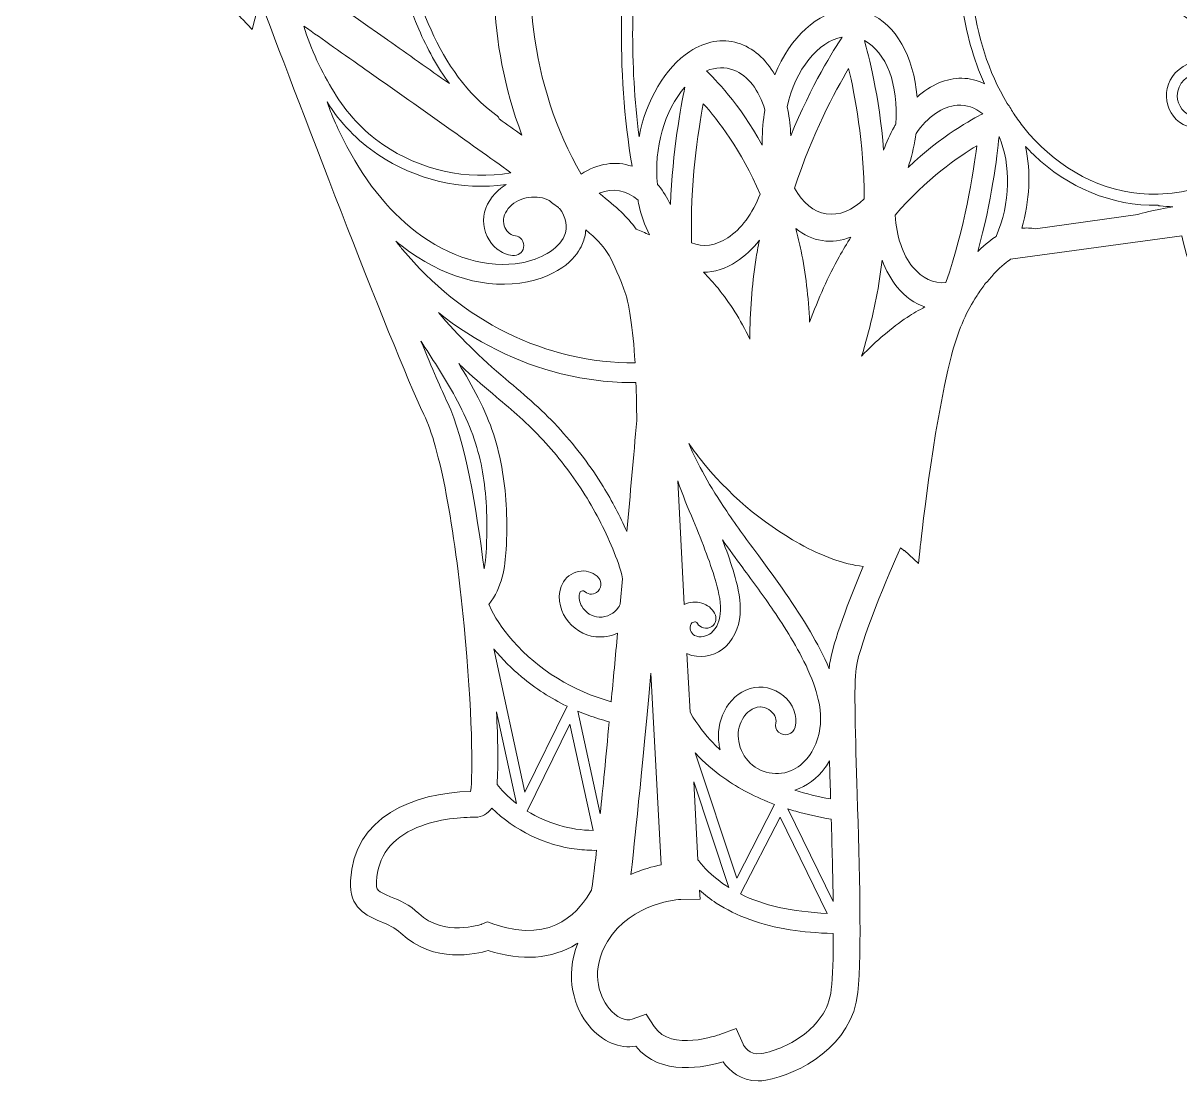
# Model space of a CAD drawing. Header units: millimetres. Extents: x -1097 to 2242, y 80 to 623.
# Drawn here: x 6.2 to 225.4, y 95.3 to 295.9 of the extents above; entities that cross this region are included whole.
import ezdxf

# ---------------------------------------------------------------- set-up
doc = ezdxf.new("R2010")
doc.units = ezdxf.units.MM
doc.header["$MEASUREMENT"] = 0
doc.layers.add('Layer 4', color=7, linetype='Continuous')

msp = doc.modelspace()

# ---------------------------------------------------------------- linework, layer by layer
at = {"layer": 'Layer 4', "lineweight": 0}
for points, knots in [([(520.84, 287.5), (520.84, 287.5), (516.84, 285.61), (516.84, 285.61), (516.69, 285.54), (501.96, 278.66), (483.53, 273.77), (466.66, 269.29), (443.15, 265.6), (426.93, 273.46), (410.03, 281.65), (401.51, 299.6), (393.28, 316.96), (386.1, 332.09), (378.68, 347.73), (365.69, 357.09), (347.62, 370.12), (323.72, 373.78), (298.43, 377.66), (284.55, 379.79), (270.2, 381.99), (255.91, 385.83), (225.24, 394.05), (203.33, 406.68), (194.74, 412.15), (194.26, 412.82), (193.82, 413.53), (193.44, 414.26), (193.44, 414.26), (197.37, 416.95), (197.37, 416.95), (197.37, 416.95), (195.3, 418.14), (195.3, 418.14), (181.87, 425.85), (174.06, 438.5), (169.63, 449), (169.63, 449), (168.66, 451.4), (168.66, 451.4), (168.45, 451.95), (168.24, 452.49), (168.05, 453.03), (164.98, 461.44), (163.67, 468.93), (163.15, 472.75), (167.72, 470.49), (176.95, 466.07), (179.98, 465.66), (181.88, 465.41), (183.4, 465.84), (184.5, 466.94), (186.6, 469.02), (187.1, 473.43), (186.13, 481.22), (184.84, 491.58), (174.52, 502.01), (168.36, 508.25), (167.17, 509.45), (166.14, 510.49), (165.44, 511.27), (163.96, 512.92), (164.45, 516.92), (165.06, 521.98), (165.88, 528.78), (166.9, 537.24), (164.28, 546.61), (163.35, 549.94), (159.01, 553.77), (154.42, 557.82), (151.13, 560.72), (147.4, 564.01), (146.93, 565.69), (146.49, 567.29), (148.15, 575.51), (149.49, 582.12), (152.99, 599.38), (153.65, 604.61), (151.29, 606.07), (146.9, 608.77), (129.85, 603.17), (125.86, 601.64), (120.74, 599.67), (115.17, 589.84), (112.55, 583.76), (112.55, 583.76), (109.53, 592.63), (109.53, 592.63), (109.53, 592.63), (108.98, 592.9), (108.98, 592.9), (108.53, 593.13), (106.68, 593.8), (101.64, 593.04), (95.9, 592.18), (90.16, 584.56), (87.04, 573.63), (85.57, 568.49), (85.33, 559.73), (85.1, 551.25), (84.85, 542.27), (84.6, 532.97), (82.89, 528.95), (82.3, 527.57), (82.01, 526.52), (81.75, 525.6), (80.48, 521.06), (79.57, 517.78), (39.56, 474.87), (28.51, 463.02), (20.14, 449.54), (14.69, 434.79), (10.33, 423), (7.82, 410.39), (7.22, 397.3), (6.19, 375.02), (11.01, 359.31), (11.22, 358.65), (11.22, 358.65), (12.48, 354.63), (12.48, 354.63), (12.48, 354.63), (14.8, 360.42), (14.8, 360.42), (17.39, 343.06), (25.38, 327.54), (31.98, 317.16), (39.93, 304.66), (47.44, 296.93), (47.75, 296.61), (47.75, 296.61), (49.61, 294.7), (49.61, 294.7), (49.61, 294.7), (51.08, 300.36), (51.08, 300.36), (56.95, 284.79), (75.86, 234.9), (82.17, 221.65), (85.16, 215.38), (87.93, 200.78), (89.77, 181.59), (91.31, 165.55), (91.5, 153.3), (91, 150.18), (80.23, 149.93), (68.86, 145.38), (68.23, 133.24), (67.97, 128.01), (71.29, 126.62), (73.96, 125.5), (75.31, 124.93), (76.71, 124.35), (77.78, 123.32), (84.01, 117.38), (92.19, 119.35), (94.35, 120.02), (100.71, 117.95), (106.35, 118.36), (111.1, 121.25), (111.18, 121.3), (111.25, 121.35), (111.33, 121.39), (108.73, 114.94), (110.69, 109.05), (113.48, 105.7), (115.95, 102.72), (119.31, 101.3), (122.32, 101.87), (126.94, 96.02), (135.64, 97.93), (138.85, 98.89), (140.03, 97.21), (142.26, 95.29), (145.5, 95.29), (145.97, 95.29), (146.46, 95.33), (146.98, 95.42), (153.18, 96.48), (163.41, 101.94), (164.41, 112.03), (165.18, 119.83), (164.7, 135.68), (164.28, 149.67), (163.95, 160.45), (163.64, 170.64), (164.07, 173.5), (164.83, 178.65), (170.32, 191.47), (172.49, 196.4), (172.71, 196.21), (172.94, 196.02), (173.16, 195.83), (173.18, 195.84), (173.2, 195.85), (173.22, 195.87), (173.22, 195.87), (175.92, 193.41), (175.92, 193.41), (175.92, 193.41), (176.22, 196.37), (176.22, 196.37), (176.24, 196.59), (178.48, 218.48), (182.13, 232.83), (183.28, 237.34), (184.9, 240.87), (186.56, 243.57), (186.76, 243.87), (186.97, 244.18), (187.18, 244.47), (187.16, 244.47), (187.14, 244.46), (187.12, 244.46), (187.63, 245.23), (188.13, 245.93), (188.63, 246.55), (189.16, 247.1), (189.68, 247.69), (190.18, 248.34), (191.67, 249.92), (192.87, 250.78), (193.34, 251.09), (193.34, 251.09), (225.8, 255.56), (225.8, 255.56), (228.32, 243.01), (238.02, 230.02), (254.66, 216.94), (269.69, 205.11), (284.46, 197.97), (284.61, 197.9), (290.44, 195.1), (296.12, 187.63), (295.66, 177.26), (295.28, 168.76), (271.5, 146.55), (261.86, 138.26), (248.88, 137.3), (241.76, 130.58), (239.42, 124.56), (237.85, 120.52), (238.29, 116.54), (240.56, 114.19), (242.88, 111.8), (250.5, 112.38), (253.41, 112.71), (259.99, 109.74), (265.85, 112.38), (268.09, 113.67), (269.37, 112.75), (271.65, 111.25), (273.14, 111.03), (274.81, 110.78), (276.33, 110.67), (277.73, 110.67), (288.37, 110.67), (291.49, 117.26), (293.44, 121.4), (293.95, 122.48), (294.4, 123.42), (294.83, 123.93), (296.37, 125.75), (307.27, 144.06), (316.48, 159.99), (320.26, 166.52), (325.67, 175.95), (329.99, 183.81), (336.21, 195.12), (336.28, 196.09), (336.32, 196.66), (336.52, 199.45), (335.19, 200.76), (332.27, 203.65), (330.37, 205.52), (327.76, 208.09), (324.07, 212.37), (318.14, 219.23), (318.51, 225.11), (319.35, 228.18), (319.83, 227.71), (320.32, 227.25), (320.81, 226.79), (326.87, 220.73), (338.2, 212.97), (350.08, 204.83), (362.5, 196.32), (375.35, 187.52), (379.75, 181.96), (383.33, 177.44), (384.64, 151.87), (384.14, 147.63), (383.83, 145.02), (382.27, 138.35), (374.36, 132.82), (371.34, 130.71), (369.32, 130.65), (366.99, 130.58), (364.01, 130.49), (360.63, 130.39), (355.43, 126.05), (352.05, 123.24), (349.5, 117.32), (351.29, 112.68), (352.49, 109.55), (356.04, 105.91), (366.11, 106.3), (375.63, 106.68), (380.22, 106.11), (383.57, 105.69), (384.76, 105.54), (385.78, 105.41), (386.84, 105.34), (392, 105.02), (399.54, 107.49), (403.81, 115.52), (406.25, 120.13), (410.72, 130.99), (414.05, 139.3), (417.34, 147.55), (417.74, 156.77), (415.17, 165.26), (414.13, 168.69), (412.92, 172.29), (411.57, 175.97), (407.04, 188.39), (405.51, 219.62), (405.1, 230.86), (405.46, 230.6), (405.85, 230.33), (406.29, 230.05), (411.22, 226.89), (419.9, 223.54), (432.06, 220.11), (447.47, 215.76), (462.13, 219.92), (471.71, 224.18), (482.04, 228.77), (488.67, 234.3), (488.95, 234.53), (488.95, 234.53), (491.37, 236.57), (491.37, 236.57), (491.37, 236.57), (486.04, 237.57), (486.04, 237.57), (499.9, 243.95), (515.87, 262.8), (516.64, 263.71), (516.64, 263.71), (519.26, 266.82), (519.26, 266.82), (519.26, 266.82), (509.28, 265.16), (509.28, 265.16), (509.28, 265.16), (520.84, 287.5), (520.84, 287.5)], [0, 0, 0, 0, 1, 1, 1, 2, 2, 2, 3, 3, 3, 4, 4, 4, 5, 5, 5, 6, 6, 6, 7, 7, 7, 8, 8, 8, 9, 9, 9, 10, 10, 10, 11, 11, 11, 12, 12, 12, 13, 13, 13, 14, 14, 14, 15, 15, 15, 16, 16, 16, 17, 17, 17, 18, 18, 18, 19, 19, 19, 20, 20, 20, 21, 21, 21, 22, 22, 22, 23, 23, 23, 24, 24, 24, 25, 25, 25, 26, 26, 26, 27, 27, 27, 28, 28, 28, 29, 29, 29, 30, 30, 30, 31, 31, 31, 32, 32, 32, 33, 33, 33, 34, 34, 34, 35, 35, 35, 36, 36, 36, 37, 37, 37, 38, 38, 38, 39, 39, 39, 40, 40, 40, 41, 41, 41, 42, 42, 42, 43, 43, 43, 44, 44, 44, 45, 45, 45, 46, 46, 46, 47, 47, 47, 48, 48, 48, 49, 49, 49, 50, 50, 50, 51, 51, 51, 52, 52, 52, 53, 53, 53, 54, 54, 54, 55, 55, 55, 56, 56, 56, 57, 57, 57, 58, 58, 58, 59, 59, 59, 60, 60, 60, 61, 61, 61, 62, 62, 62, 63, 63, 63, 64, 64, 64, 65, 65, 65, 66, 66, 66, 67, 67, 67, 68, 68, 68, 69, 69, 69, 70, 70, 70, 71, 71, 71, 72, 72, 72, 73, 73, 73, 74, 74, 74, 75, 75, 75, 76, 76, 76, 77, 77, 77, 78, 78, 78, 79, 79, 79, 80, 80, 80, 81, 81, 81, 82, 82, 82, 83, 83, 83, 84, 84, 84, 85, 85, 85, 86, 86, 86, 87, 87, 87, 88, 88, 88, 89, 89, 89, 90, 90, 90, 91, 91, 91, 92, 92, 92, 93, 93, 93, 94, 94, 94, 95, 95, 95, 96, 96, 96, 97, 97, 97, 98, 98, 98, 99, 99, 99, 100, 100, 100, 101, 101, 101, 102, 102, 102, 103, 103, 103, 104, 104, 104, 105, 105, 105, 106, 106, 106, 107, 107, 107, 108, 108, 108, 109, 109, 109, 110, 110, 110, 111, 111, 111, 112, 112, 112, 113, 113, 113, 114, 114, 114, 115, 115, 115, 116, 116, 116, 117, 117, 117, 118, 118, 118, 119, 119, 119, 119]), ([(91.08, 361.38), (91.79, 348.21), (93.79, 335.14), (96.99, 322.35), (96.98, 322.31), (96.97, 322.27), (96.97, 322.23), (94.83, 310.34), (93.86, 292.7), (100.74, 274.62), (99.37, 275.61), (97.92, 276.64), (96.43, 277.71), (96.4, 277.93), (96.28, 278.15), (96.03, 278.33), (84.44, 286.61), (80.63, 301.41), (76.84, 314.37), (74.43, 322.64), (72.17, 331.01), (71.44, 339.61), (70.69, 348.45), (71.77, 357.28), (73.35, 365.97), (78.42, 393.81), (89.12, 420.81), (105.28, 444.1), (111.31, 452.78), (118.09, 460.93), (125.57, 468.38), (116.82, 457.37), (108.8, 445.81), (102.7, 433.11), (97.63, 422.55), (94.25, 411.4), (92.63, 399.8), (90.85, 387.1), (90.39, 374.18), (91.08, 361.38)], [0, 0, 0, 0, 1, 1, 1, 2, 2, 2, 3, 3, 3, 4, 4, 4, 5, 5, 5, 6, 6, 6, 7, 7, 7, 8, 8, 8, 9, 9, 9, 10, 10, 10, 11, 11, 11, 12, 12, 12, 13, 13, 13, 13]), ([(50.15, 317.03), (50.15, 317.03), (47.03, 305.01), (47.03, 305.01), (46.14, 306.09), (45.23, 307.22), (44.33, 308.37), (44.24, 308.86), (44.15, 309.38), (44.05, 309.92), (42.63, 317.76), (40.25, 330.88), (41.21, 348.6), (41.46, 353.25), (42.4, 357.93), (43.43, 362.51), (45.69, 356.6), (49.7, 349.19), (49.91, 348.81), (49.91, 348.81), (50.28, 348.13), (50.28, 348.13), (50.28, 348.13), (51.03, 348.32), (51.03, 348.32), (51.72, 348.49), (52.26, 348.63), (52.57, 356.66), (52.87, 364.8), (53.39, 378.43), (54.78, 386.12), (56.92, 397.93), (60.76, 409.29), (66.2, 419.89), (66.82, 421.11), (67.48, 422.33), (68.16, 423.55), (68.26, 420.44), (68.7, 417.24), (68.72, 417.04), (68.72, 417.04), (68.81, 416.4), (68.81, 416.4), (68.81, 416.4), (69.43, 416.21), (69.43, 416.21), (70.3, 415.96), (70.73, 416.49), (71.88, 417.91), (72.98, 419.25), (75.02, 421.76), (79.13, 426.22), (87.25, 435.05), (99.39, 447.26), (108.19, 454.65), (108.19, 454.65), (109.8, 456), (109.8, 456), (111.86, 457.72), (113.93, 459.46), (116.01, 461.23), (103.18, 446.56), (92.78, 429.78), (85.03, 411.86), (79.25, 398.5), (74.89, 384.52), (72.02, 370.25), (70.35, 361.94), (69.01, 353.47), (69.07, 344.96), (69.14, 336.23), (70.97, 327.64), (73.26, 319.25), (75.51, 311), (77.79, 302.58), (81.19, 294.72), (82.76, 291.09), (84.65, 287.58), (86.98, 284.41), (83.08, 287.17), (79.12, 289.97), (75.35, 292.63), (75.35, 292.63), (75.23, 292.72), (75.23, 292.72), (65.25, 299.76), (56.59, 305.88), (53.44, 308.23), (53.44, 308.23), (50.15, 317.03), (50.15, 317.03)], [0, 0, 0, 0, 1, 1, 1, 2, 2, 2, 3, 3, 3, 4, 4, 4, 5, 5, 5, 6, 6, 6, 7, 7, 7, 8, 8, 8, 9, 9, 9, 10, 10, 10, 11, 11, 11, 12, 12, 12, 13, 13, 13, 14, 14, 14, 15, 15, 15, 16, 16, 16, 17, 17, 17, 18, 18, 18, 19, 19, 19, 20, 20, 20, 21, 21, 21, 22, 22, 22, 23, 23, 23, 24, 24, 24, 25, 25, 25, 26, 26, 26, 27, 27, 27, 28, 28, 28, 29, 29, 29, 30, 30, 30, 30]), ([(103.84, 320.9), (105.29, 329.01), (107.54, 335.85), (109.42, 340.64), (109.42, 340.64), (114.46, 330.33), (114.46, 330.33), (114.46, 330.33), (117.93, 334.11), (117.93, 334.11), (127.88, 344.93), (136.23, 356.52), (142.8, 368.62), (145.41, 367.39), (148.16, 366.52), (151.02, 366.09), (151.47, 366.03), (151.95, 365.95), (152.46, 365.88), (149.04, 364.02), (145.95, 361.2), (143.29, 358.81), (138.13, 354.17), (133.53, 348.9), (129.92, 342.95), (125.9, 336.33), (123.63, 329.05), (122.2, 321.47), (120.66, 313.24), (119.81, 304.87), (119.63, 296.5), (119.43, 287.2), (120.11, 277.91), (121.6, 268.73), (118.52, 269.81), (115.09, 269.29), (111.95, 267.22), (107.16, 275.62), (104.13, 284.85), (102.94, 294.65), (101.92, 303.02), (102.22, 311.86), (103.84, 320.9)], [0, 0, 0, 0, 1, 1, 1, 2, 2, 2, 3, 3, 3, 4, 4, 4, 5, 5, 5, 6, 6, 6, 7, 7, 7, 8, 8, 8, 9, 9, 9, 10, 10, 10, 11, 11, 11, 12, 12, 12, 13, 13, 13, 14, 14, 14, 14]), ([(141.67, 292.1), (138.68, 293.01), (135.53, 292.46), (132.54, 290.5), (127.86, 287.42), (124.33, 281.29), (122.93, 274.34), (121.2, 288.07), (121.32, 302), (123.37, 315.7), (124.5, 323.19), (126.03, 330.69), (129.37, 337.54), (132.29, 343.53), (136.33, 348.9), (140.97, 353.67), (143.64, 356.4), (146.5, 358.94), (149.52, 361.28), (152.02, 363.21), (154.87, 365.15), (157.99, 365.66), (156.26, 364.2), (154.84, 362.35), (153.62, 360.45), (151.16, 356.64), (149.35, 352.45), (148.13, 348.09), (145.68, 339.27), (145.79, 329.84), (147.9, 320.97), (148.96, 316.51), (150.54, 312.16), (152.66, 308.09), (154.6, 304.36), (157.26, 300.67), (161.16, 298.83), (161.5, 298.67), (161.84, 298.53), (162.19, 298.41), (156.83, 298.03), (151.64, 293.31), (148.69, 286.06), (146.93, 289.13), (144.49, 291.24), (141.67, 292.1)], [0, 0, 0, 0, 1, 1, 1, 2, 2, 2, 3, 3, 3, 4, 4, 4, 5, 5, 5, 6, 6, 6, 7, 7, 7, 8, 8, 8, 9, 9, 9, 10, 10, 10, 11, 11, 11, 12, 12, 12, 13, 13, 13, 14, 14, 14, 15, 15, 15, 15]), ([(166.62, 297.69), (172.08, 297.81), (177.24, 301.46), (176.56, 307.79), (176.15, 311.63), (173.08, 315.05), (168.98, 314.62), (165.08, 314.21), (162.81, 309.37), (165.94, 306.55), (166.95, 305.64), (168.34, 307.24), (167.32, 308.16), (165.86, 309.47), (166.72, 311.75), (168.42, 312.35), (170.24, 312.98), (172.3, 312.05), (173.38, 310.56), (175.02, 308.29), (174.81, 304.85), (173.18, 302.64), (171.16, 299.92), (167.34, 299.27), (164.21, 300), (160.6, 300.83), (157.92, 303.56), (155.96, 306.58), (152.1, 312.56), (149.87, 319.9), (148.92, 326.92), (147.99, 333.84), (148.34, 340.93), (150.21, 347.67), (151.27, 351.5), (152.86, 355.19), (154.93, 358.58), (156.62, 361.37), (158.73, 364.16), (161.69, 365.56), (161.69, 365.56), (161.7, 365.56), (161.71, 365.56), (154.95, 358.96), (153.22, 348.37), (158.15, 339.82), (163.11, 331.24), (173.21, 327.44), (182.33, 330.06), (180.87, 325.06), (181.35, 319.76), (183.49, 315.17), (183.25, 309.84), (183.39, 304.48), (184.17, 299.2), (184.93, 294.09), (186.31, 289.06), (188.41, 284.38), (187.07, 285.06), (185.62, 285.42), (184.11, 285.43), (181.19, 285.46), (178.24, 284.2), (175.63, 281.83), (175.03, 289.6), (171.56, 295.65), (166.62, 297.69)], [0, 0, 0, 0, 1, 1, 1, 2, 2, 2, 3, 3, 3, 4, 4, 4, 5, 5, 5, 6, 6, 6, 7, 7, 7, 8, 8, 8, 9, 9, 9, 10, 10, 10, 11, 11, 11, 12, 12, 12, 13, 13, 13, 14, 14, 14, 15, 15, 15, 16, 16, 16, 17, 17, 17, 18, 18, 18, 19, 19, 19, 20, 20, 20, 21, 21, 21, 22, 22, 22, 22]), ([(237.28, 285.08), (234.2, 288.97), (228.28, 290.33), (224.58, 286.43), (221.36, 283.04), (222.98, 277.02), (227.68, 276.09), (229.02, 275.83), (229.43, 277.9), (228.09, 278.17), (226.24, 278.53), (224.99, 280.24), (224.95, 282.1), (224.9, 284.48), (227.04, 286.24), (229.24, 286.62), (234.36, 287.51), (237.48, 282.02), (237.63, 277.66), (237.81, 272.83), (235.8, 268.43), (231.55, 266), (227.48, 263.68), (222.41, 263.15), (217.82, 263.58), (209.03, 264.4), (201.29, 269.29), (195.86, 276.11), (195.21, 276.92), (194.6, 277.75), (194.02, 278.61), (193.63, 279.33), (193.19, 280.02), (192.72, 280.65), (189.1, 286.71), (187.02, 293.58), (186.11, 300.6), (185.64, 304.29), (185.47, 308.01), (185.5, 311.73), (187.2, 309.38), (189.4, 307.34), (192.07, 305.8), (200.65, 300.85), (211.29, 302.61), (217.88, 309.44), (220.15, 300.19), (228.5, 293.3), (238.44, 293.3), (248.12, 293.3), (256.3, 299.83), (258.81, 308.72), (262.05, 305.3), (262.59, 300.15), (261.77, 295.63), (260.86, 290.6), (258.48, 285.96), (255.41, 281.9), (252.31, 277.81), (248.57, 274.23), (244.63, 270.96), (240.97, 267.92), (236.7, 264.37), (231.82, 263.77), (234.57, 265.16), (236.95, 267.23), (238.28, 270.07), (240.4, 274.64), (240.51, 280.99), (237.28, 285.08)], [0, 0, 0, 0, 1, 1, 1, 2, 2, 2, 3, 3, 3, 4, 4, 4, 5, 5, 5, 6, 6, 6, 7, 7, 7, 8, 8, 8, 9, 9, 9, 10, 10, 10, 11, 11, 11, 12, 12, 12, 13, 13, 13, 14, 14, 14, 15, 15, 15, 16, 16, 16, 17, 17, 17, 18, 18, 18, 19, 19, 19, 20, 20, 20, 21, 21, 21, 22, 22, 22, 23, 23, 23, 23]), ([(71.22, 286.98), (71.22, 286.98), (71.36, 286.88), (71.36, 286.88), (80.6, 280.36), (90.89, 273.09), (98.64, 267.51), (90.28, 266), (81.39, 268.04), (74.4, 272.86), (70.61, 275.47), (67.5, 278.83), (65.13, 282.78), (62.86, 286.57), (60.65, 290.92), (59.42, 295.32), (62.93, 292.83), (66.99, 289.97), (71.22, 286.98)], [0, 0, 0, 0, 1, 1, 1, 2, 2, 2, 3, 3, 3, 4, 4, 4, 5, 5, 5, 6, 6, 6, 6]), ([(161.43, 293.22), (159.88, 290.91), (155.61, 284.13), (151.69, 274.49), (151.63, 276.18), (151.44, 277.84), (151.12, 279.42), (151.08, 279.62), (151.04, 279.8), (150.99, 279.99), (152.63, 287.16), (156.9, 292.44), (161.43, 293.22)], [0, 0, 0, 0, 1, 1, 1, 2, 2, 2, 3, 3, 3, 4, 4, 4, 4]), ([(171.6, 276.75), (171.49, 276.57), (171.38, 276.37), (171.28, 276.18), (170.51, 274.8), (169.85, 273.32), (169.3, 271.78), (168.46, 282.14), (166.41, 289.91), (165.64, 292.58), (169.74, 290.46), (172.22, 284.11), (171.6, 276.75)], [0, 0, 0, 0, 1, 1, 1, 2, 2, 2, 3, 3, 3, 4, 4, 4, 4]), ([(146.3, 272.75), (141.9, 280.69), (137.21, 285.41), (135.72, 286.81), (137.48, 287.56), (139.26, 287.62), (140.92, 286.97), (143.54, 285.95), (145.68, 283.19), (146.8, 279.41), (146.75, 279.17), (146.71, 278.93), (146.68, 278.69), (146.37, 276.7), (146.24, 274.7), (146.3, 272.75)], [0, 0, 0, 0, 1, 1, 1, 2, 2, 2, 3, 3, 3, 4, 4, 4, 5, 5, 5, 5]), ([(158.43, 259.71), (156.03, 260.08), (153.91, 261.81), (152.43, 264.6), (155.7, 274.83), (160.08, 282.94), (162.66, 287.26), (163.83, 282.36), (165.57, 273.32), (165.62, 262.57), (163.37, 260.36), (160.82, 259.34), (158.43, 259.71)], [0, 0, 0, 0, 1, 1, 1, 2, 2, 2, 3, 3, 3, 4, 4, 4, 4]), ([(128.88, 261.47), (128.26, 262.79), (127.53, 263.98), (126.68, 265.02), (126.61, 265.11), (126.53, 265.2), (126.45, 265.29), (125.66, 272.1), (127.81, 279.41), (131.64, 283.74), (130.86, 280.05), (129.28, 271.6), (128.88, 261.47)], [0, 0, 0, 0, 1, 1, 1, 2, 2, 2, 3, 3, 3, 4, 4, 4, 4]), ([(66.83, 273.9), (66.18, 275.19), (65.55, 276.54), (64.9, 278.02), (64.52, 279.01), (64.15, 279.98), (63.79, 280.94), (66.29, 276.98), (69.54, 273.58), (73.44, 270.96), (80.58, 266.17), (89.29, 264.09), (97.76, 265.25), (97.25, 264.95), (96.77, 264.6), (96.32, 264.21), (94.52, 262.62), (93.5, 260.58), (93.46, 258.45), (93.43, 256.41), (94.44, 254.28), (96.04, 253.04), (96.92, 252.36), (97.92, 251.94), (98.94, 251.83), (99.98, 251.72), (100.87, 252.35), (101.06, 253.32), (101.17, 253.83), (101.03, 254.4), (100.71, 254.84), (100.41, 255.25), (99.98, 255.5), (99.5, 255.55), (98.36, 255.67), (97.66, 256.62), (97.38, 257.46), (97.04, 258.51), (97.31, 259.69), (98.13, 260.7), (99.82, 262.77), (103.03, 263.49), (105.65, 262.4), (105.97, 262.16), (106.28, 261.93), (106.58, 261.7), (106.58, 261.7), (107.65, 260.9), (107.65, 260.9), (107.72, 260.84), (107.79, 260.79), (107.86, 260.74), (109.11, 259.18), (109.46, 257.14), (108.76, 255.51), (108.23, 254.27), (107.15, 253.16), (105.55, 252.22), (104.12, 251.38), (102.44, 250.76), (100.69, 250.44), (94.31, 249.27), (86.97, 251.43), (80.57, 256.37), (75.22, 260.5), (70.59, 266.39), (66.83, 273.9)], [0, 0, 0, 0, 1, 1, 1, 2, 2, 2, 3, 3, 3, 4, 4, 4, 5, 5, 5, 6, 6, 6, 7, 7, 7, 8, 8, 8, 9, 9, 9, 10, 10, 10, 11, 11, 11, 12, 12, 12, 13, 13, 13, 14, 14, 14, 15, 15, 15, 16, 16, 16, 17, 17, 17, 18, 18, 18, 19, 19, 19, 20, 20, 20, 21, 21, 21, 22, 22, 22, 22]), ([(139.75, 255.16), (137.46, 253.65), (135.05, 253.34), (132.89, 254.24), (132.59, 265.26), (134.12, 275.35), (135.11, 280.59), (137.79, 277.62), (142.33, 271.84), (145.88, 263.45), (144.44, 259.75), (142.27, 256.81), (139.75, 255.16)], [0, 0, 0, 0, 1, 1, 1, 2, 2, 2, 3, 3, 3, 4, 4, 4, 4]), ([(173.92, 268.51), (174.55, 270.35), (175.03, 272.29), (175.34, 274.28), (175.37, 274.49), (175.4, 274.7), (175.43, 274.92), (177.62, 278.15), (180.46, 280.12), (183.25, 280.31), (185, 280.44), (186.65, 279.87), (188.1, 278.67), (186.12, 277.71), (180.34, 274.61), (173.92, 268.51)], [0, 0, 0, 0, 1, 1, 1, 2, 2, 2, 3, 3, 3, 4, 4, 4, 5, 5, 5, 5]), ([(190.61, 255.43), (189.95, 255), (188.69, 254.1), (187.15, 252.58), (189.76, 262.16), (190.8, 270.53), (191.17, 274.37), (193.47, 269.14), (193.34, 261.61), (190.61, 255.43)], [0, 0, 0, 0, 1, 1, 1, 2, 2, 2, 3, 3, 3, 3]), ([(181.09, 246.68), (178.76, 246.47), (176.56, 247.5), (174.83, 249.62), (172.91, 251.97), (171.72, 255.45), (171.47, 259.44), (177.39, 266.4), (183.48, 270.57), (186.94, 272.61), (186.31, 267.29), (184.72, 257.14), (181.09, 246.68)], [0, 0, 0, 0, 1, 1, 1, 2, 2, 2, 3, 3, 3, 4, 4, 4, 4]), ([(217.47, 259.57), (217.47, 259.57), (198.05, 256.9), (198.05, 256.9), (197.2, 257.04), (196.34, 257.07), (195.48, 256.98), (197, 262.19), (197.21, 267.69), (196.21, 272.47), (196.73, 271.91), (197.27, 271.36), (197.82, 270.83), (204.12, 264.77), (212.6, 261.14), (221.26, 261.34), (221.38, 261.27), (221.52, 261.22), (221.7, 261.21), (222.49, 261.13), (223.29, 261.08), (224.09, 261.05), (220.02, 260.3), (218.34, 259.88), (217.47, 259.57)], [0, 0, 0, 0, 1, 1, 1, 2, 2, 2, 3, 3, 3, 4, 4, 4, 5, 5, 5, 6, 6, 6, 7, 7, 7, 8, 8, 8, 8]), ([(122.74, 262.28), (122.77, 262.1), (122.8, 261.91), (122.84, 261.73), (123.29, 259.51), (124, 257.49), (124.92, 255.73), (124.09, 256.12), (123.24, 256.47), (122.38, 256.79), (120.71, 259.24), (118.77, 260.86), (115.39, 263.65), (118.01, 264.69), (120.61, 264.22), (122.74, 262.28)], [0, 0, 0, 0, 1, 1, 1, 2, 2, 2, 3, 3, 3, 4, 4, 4, 5, 5, 5, 5]), ([(76.84, 254.54), (77.23, 254.21), (77.63, 253.89), (78.03, 253.58), (85.53, 247.73), (94.18, 245.27), (101.77, 246.83), (109.41, 248.4), (111.72, 252.78), (112.24, 254.08), (112.58, 254.91), (112.77, 255.78), (112.84, 256.68), (116.78, 253.35), (117.36, 252.32), (120.07, 245.44), (121.05, 242.92), (121.78, 238.11), (122.17, 231.48), (113.93, 231.4), (105.57, 233.36), (97.86, 237.16), (90.47, 240.81), (83.63, 246.28), (78.09, 252.98), (77.67, 253.49), (77.25, 254.01), (76.84, 254.54)], [0, 0, 0, 0, 1, 1, 1, 2, 2, 2, 3, 3, 3, 4, 4, 4, 5, 5, 5, 6, 6, 6, 7, 7, 7, 8, 8, 8, 9, 9, 9, 9]), ([(163.09, 255.32), (162.32, 254.09), (161.57, 252.84), (160.87, 251.57), (158.79, 247.83), (156.91, 243.67), (155.27, 239.17), (155.05, 243.96), (154.51, 248.49), (153.65, 252.68), (153.36, 254.11), (153.03, 255.52), (152.65, 256.92), (154.15, 255.7), (155.83, 254.92), (157.65, 254.64), (159.47, 254.36), (161.3, 254.6), (163.09, 255.32)], [0, 0, 0, 0, 1, 1, 1, 2, 2, 2, 3, 3, 3, 4, 4, 4, 5, 5, 5, 6, 6, 6, 6]), ([(145.74, 254.73), (145.49, 253.47), (145.27, 252.23), (145.08, 250.99), (144.34, 246.16), (143.96, 241.12), (143.94, 235.96), (142.14, 239.65), (140.11, 242.88), (137.9, 245.59), (137.03, 246.66), (136.11, 247.68), (135.14, 248.63), (137.24, 248.64), (139.4, 249.32), (141.42, 250.66), (142.99, 251.69), (144.44, 253.06), (145.74, 254.73)], [0, 0, 0, 0, 1, 1, 1, 2, 2, 2, 3, 3, 3, 4, 4, 4, 5, 5, 5, 6, 6, 6, 6]), ([(173.76, 240.08), (170.83, 238.15), (167.93, 235.69), (165.1, 232.71), (166.64, 237.63), (167.79, 242.55), (168.53, 247.39), (168.71, 248.55), (168.87, 249.74), (169.01, 250.95), (169.74, 249), (170.7, 247.27), (171.88, 245.83), (173.38, 243.99), (175.18, 242.71), (177.13, 242.05), (175.98, 241.46), (174.86, 240.8), (173.76, 240.08)], [0, 0, 0, 0, 1, 1, 1, 2, 2, 2, 3, 3, 3, 4, 4, 4, 5, 5, 5, 6, 6, 6, 6]), ([(116.14, 207.98), (113.83, 211.73), (111.12, 215.35), (108.08, 218.72), (104.96, 222.18), (101.5, 225.16), (97.62, 228.42), (92.94, 232.36), (88.68, 236.57), (84.9, 241.01), (91.81, 235.48), (99.82, 231.47), (108.17, 229.38), (112.83, 228.22), (117.59, 227.67), (122.35, 227.72), (122.43, 225.48), (122.48, 223.07), (122.51, 220.54), (121.91, 213.73), (121.26, 206.52), (120.63, 199.46), (119.32, 202.38), (117.82, 205.23), (116.14, 207.98)], [0, 0, 0, 0, 1, 1, 1, 2, 2, 2, 3, 3, 3, 4, 4, 4, 5, 5, 5, 6, 6, 6, 7, 7, 7, 8, 8, 8, 8]), ([(86.63, 223.91), (85.46, 226.36), (83.77, 230.27), (81.59, 235.58), (81.71, 235.38), (81.84, 235.19), (81.97, 234.99), (84.06, 231.76), (86.23, 228.42), (88.11, 225), (90.5, 220.64), (92.1, 216.49), (92.98, 212.29), (93.83, 208.27), (94.17, 203.86), (94.06, 198.42), (94.03, 196.65), (93.99, 194.47), (93.56, 192.42), (92.15, 203.7), (89.9, 217.05), (86.63, 223.91)], [0, 0, 0, 0, 1, 1, 1, 2, 2, 2, 3, 3, 3, 4, 4, 4, 5, 5, 5, 6, 6, 6, 7, 7, 7, 7]), ([(115.3, 190.64), (114.46, 191.59), (113.24, 192.08), (111.96, 191.97), (110.6, 191.86), (109.35, 191.1), (108.61, 189.94), (107.13, 187.61), (107.92, 184.76), (109.04, 183.04), (110.33, 181.06), (112.45, 179.74), (114.72, 179.52), (116.15, 179.38), (117.59, 179.62), (118.87, 180.2), (118.46, 175.76), (118.05, 171.39), (117.65, 167.2), (110.45, 169.16), (103.88, 173.22), (99.04, 178.71), (96.88, 181.16), (95.46, 183.3), (94.57, 185.46), (94.54, 185.53), (94.51, 185.59), (94.48, 185.66), (97.01, 188.77), (97.55, 192.81), (97.74, 196.04), (98.04, 201.24), (97.81, 206.18), (97.08, 210.73), (96.66, 213.33), (96.07, 215.78), (95.33, 218.01), (94.62, 220.16), (93.68, 222.38), (92.45, 224.82), (91.32, 227.05), (90.06, 229.22), (88.75, 231.34), (89.16, 230.94), (89.57, 230.54), (89.98, 230.16), (91.89, 228.36), (93.91, 226.65), (95.87, 225), (97.35, 223.75), (98.89, 222.45), (100.35, 221.14), (103.39, 218.39), (106.21, 215.36), (108.71, 212.12), (111.22, 208.87), (113.45, 205.38), (115.35, 201.75), (116.28, 199.98), (117.15, 198.1), (117.95, 196.17), (118.66, 194.43), (119.47, 192.46), (119.81, 190.5), (119.81, 190.5), (119.38, 185.72), (119.38, 185.72), (119.28, 185.51), (119.17, 185.31), (119.05, 185.13), (118.28, 183.92), (116.86, 183.19), (115.38, 183.23), (114.06, 183.27), (112.79, 184.07), (112.06, 185.31), (111.7, 185.92), (111.44, 186.96), (111.62, 187.64), (111.72, 187.97), (111.88, 188.1), (112, 188.16), (112.13, 188.23), (112.32, 188.26), (112.42, 188.25), (113.11, 187.53), (114.12, 187.39), (114.89, 187.92), (115.34, 188.22), (115.64, 188.74), (115.71, 189.3), (115.77, 189.8), (115.63, 190.28), (115.3, 190.64)], [0, 0, 0, 0, 1, 1, 1, 2, 2, 2, 3, 3, 3, 4, 4, 4, 5, 5, 5, 6, 6, 6, 7, 7, 7, 8, 8, 8, 9, 9, 9, 10, 10, 10, 11, 11, 11, 12, 12, 12, 13, 13, 13, 14, 14, 14, 15, 15, 15, 16, 16, 16, 17, 17, 17, 18, 18, 18, 19, 19, 19, 20, 20, 20, 21, 21, 21, 22, 22, 22, 23, 23, 23, 24, 24, 24, 25, 25, 25, 26, 26, 26, 27, 27, 27, 28, 28, 28, 29, 29, 29, 30, 30, 30, 31, 31, 31, 31]), ([(159.06, 174.34), (159.03, 174.08), (158.99, 173.78), (158.96, 173.43), (157.93, 175.96), (156.64, 178.32), (155.41, 180.44), (152.49, 185.48), (148.99, 190.24), (145.62, 194.83), (143.59, 197.59), (141.49, 200.45), (139.55, 203.33), (136.36, 208.05), (134.04, 212.19), (132.35, 216.18), (133.04, 215.19), (133.76, 214.22), (134.5, 213.28), (139.69, 206.68), (146.22, 201.1), (153.38, 197.14), (157.77, 194.71), (161.72, 193.29), (165.41, 192.84), (162.75, 186.46), (159.68, 178.51), (159.06, 174.34)], [0, 0, 0, 0, 1, 1, 1, 2, 2, 2, 3, 3, 3, 4, 4, 4, 5, 5, 5, 6, 6, 6, 7, 7, 7, 8, 8, 8, 9, 9, 9, 9]), ([(138.33, 183.8), (138.21, 182.88), (137.83, 181.2), (136.58, 180.21), (135.79, 179.6), (134.53, 179.22), (133.47, 179.78), (132.73, 180.16), (132.41, 181.2), (132.8, 181.95), (132.95, 182.23), (133.26, 182.33), (133.48, 182.33), (133.48, 182.33), (133.49, 182.33), (133.49, 182.33), (133.63, 182.33), (133.89, 182.29), (134.03, 182.03), (134.26, 181.61), (134.65, 181.31), (135.15, 181.18), (135.69, 181.05), (136.27, 181.15), (136.71, 181.45), (137.52, 182), (137.74, 183.04), (137.25, 183.97), (136.76, 184.89), (135.9, 185.58), (134.83, 185.89), (133.74, 186.22), (132.52, 186.13), (131.51, 185.66), (131.51, 185.66), (130.26, 209.06), (130.26, 209.06), (131.18, 206.49), (132.21, 203.97), (133.23, 201.5), (134.07, 199.45), (134.94, 197.34), (135.72, 195.24), (136.48, 193.21), (137.08, 191.41), (137.54, 189.72), (138.07, 187.79), (138.57, 185.74), (138.33, 183.8)], [0, 0, 0, 0, 1, 1, 1, 2, 2, 2, 3, 3, 3, 4, 4, 4, 5, 5, 5, 6, 6, 6, 7, 7, 7, 8, 8, 8, 9, 9, 9, 10, 10, 10, 11, 11, 11, 12, 12, 12, 13, 13, 13, 14, 14, 14, 15, 15, 15, 16, 16, 16, 16]), ([(140.76, 192.11), (140.17, 194.06), (139.48, 195.99), (138.74, 197.89), (140.01, 196.1), (141.3, 194.34), (142.58, 192.61), (144.54, 189.94), (146.57, 187.18), (148.45, 184.41), (150.46, 181.45), (153.01, 177.51), (154.95, 173.24), (157.05, 168.6), (157.74, 164.89), (157.13, 161.58), (156.52, 158.29), (154.68, 155.57), (152.21, 154.32), (149.37, 152.89), (145.67, 153.59), (143.59, 155.96), (141.45, 158.39), (141.12, 162), (142.82, 164.34), (143.23, 164.91), (144.34, 166.21), (145.91, 166.21), (145.92, 166.21), (145.92, 166.21), (145.93, 166.21), (146.99, 166.2), (148.17, 165.47), (148.68, 164.5), (148.9, 164.07), (148.96, 163.64), (148.85, 163.17), (148.71, 162.51), (148.9, 161.88), (149.37, 161.44), (149.88, 160.97), (150.63, 160.81), (151.29, 161.01), (151.92, 161.21), (152.39, 161.72), (152.53, 162.38), (153.02, 164.52), (152.16, 166.8), (150.29, 168.33), (148.49, 169.81), (146.13, 170.32), (143.99, 169.68), (139.49, 168.34), (137.43, 163.17), (138.1, 159.16), (138.16, 158.79), (138.24, 158.42), (138.34, 158.06), (137.86, 158.49), (137.41, 158.93), (136.96, 159.37), (135.46, 160.9), (134.11, 162.7), (132.6, 165.19), (132.6, 165.19), (132.01, 176.31), (132.01, 176.31), (132.58, 176.05), (133.19, 175.87), (133.83, 175.8), (136.16, 175.54), (138.46, 176.49), (139.99, 178.33), (143.61, 182.68), (141.76, 188.82), (140.76, 192.11)], [0, 0, 0, 0, 1, 1, 1, 2, 2, 2, 3, 3, 3, 4, 4, 4, 5, 5, 5, 6, 6, 6, 7, 7, 7, 8, 8, 8, 9, 9, 9, 10, 10, 10, 11, 11, 11, 12, 12, 12, 13, 13, 13, 14, 14, 14, 15, 15, 15, 16, 16, 16, 17, 17, 17, 18, 18, 18, 19, 19, 19, 20, 20, 20, 21, 21, 21, 22, 22, 22, 23, 23, 23, 24, 24, 24, 25, 25, 25, 25]), ([(95.38, 177.2), (95.4, 177.18), (95.41, 177.17), (95.43, 177.15), (97.03, 175.24), (98.79, 173.48), (100.65, 171.92), (103.31, 169.7), (106.21, 167.84), (109.28, 166.35), (109.28, 166.35), (101.27, 150.03), (101.27, 150.03), (101.27, 150.03), (95.38, 177.2), (95.38, 177.2)], [0, 0, 0, 0, 1, 1, 1, 2, 2, 2, 3, 3, 3, 4, 4, 4, 5, 5, 5, 5]), ([(125.19, 172.63), (125.19, 172.63), (127.14, 136.25), (127.14, 136.25), (125.55, 135.94), (123.53, 135.39), (121.39, 134.44), (121.91, 138.73), (122.9, 148.04), (125.19, 172.63)], [0, 0, 0, 0, 1, 1, 1, 2, 2, 2, 3, 3, 3, 3]), ([(95.92, 165.28), (95.92, 165.28), (99.68, 147.9), (99.68, 147.9), (99.38, 148.14), (99.08, 148.38), (98.79, 148.63), (97.79, 149.49), (96.86, 150.45), (96.02, 151.48), (96.29, 155.03), (96.17, 160.21), (95.92, 165.28)], [0, 0, 0, 0, 1, 1, 1, 2, 2, 2, 3, 3, 3, 4, 4, 4, 4]), ([(111.31, 165.42), (111.96, 165.15), (112.6, 164.89), (113.26, 164.65), (114.59, 164.17), (115.94, 163.75), (117.29, 163.4), (116.64, 156.57), (116.07, 150.73), (115.59, 145.96), (115.59, 145.96), (111.31, 165.42), (111.31, 165.42)], [0, 0, 0, 0, 1, 1, 1, 2, 2, 2, 3, 3, 3, 4, 4, 4, 4]), ([(109.82, 162.91), (109.82, 162.91), (114.24, 142.78), (114.24, 142.78), (109.86, 142.83), (105.5, 144.12), (101.74, 146.46), (101.74, 146.46), (109.82, 162.91), (109.82, 162.91)], [0, 0, 0, 0, 1, 1, 1, 2, 2, 2, 3, 3, 3, 3]), ([(133.59, 157.48), (133.62, 157.45), (133.65, 157.41), (133.68, 157.38), (135.23, 155.69), (137.02, 154.13), (139.01, 152.73), (141.84, 150.73), (145.08, 149.05), (148.64, 147.72), (148.64, 147.72), (141.46, 133.76), (141.46, 133.76), (141.46, 133.76), (133.59, 157.48), (133.59, 157.48)], [0, 0, 0, 0, 1, 1, 1, 2, 2, 2, 3, 3, 3, 4, 4, 4, 5, 5, 5, 5]), ([(152.46, 150.41), (154.72, 151.17), (156.74, 152.65), (158.22, 154.73), (158.51, 155.14), (158.79, 155.56), (159.03, 156), (159.09, 153.96), (159.16, 151.83), (159.22, 149.62), (159.22, 149.62), (159.25, 148.76), (159.25, 148.76), (156.86, 149.2), (154.59, 149.75), (152.46, 150.41)], [0, 0, 0, 0, 1, 1, 1, 2, 2, 2, 3, 3, 3, 4, 4, 4, 5, 5, 5, 5]), ([(139.95, 131.95), (138.35, 132.96), (136.91, 134.12), (135.62, 135.44), (135.09, 136), (134.57, 136.59), (134.09, 137.23), (134.09, 137.23), (133.31, 151.98), (133.31, 151.98), (133.31, 151.98), (139.95, 131.95), (139.95, 131.95)], [0, 0, 0, 0, 1, 1, 1, 2, 2, 2, 3, 3, 3, 4, 4, 4, 4]), ([(113.94, 131.43), (113.94, 131.43), (113.82, 131.25), (113.82, 131.25), (111.85, 128.18), (107.23, 120.97), (95.43, 125.01), (95.43, 125.01), (94.24, 125.42), (94.24, 125.42), (94.24, 125.42), (93.08, 124.99), (93.08, 124.99), (93.01, 124.96), (85.92, 122.51), (81.18, 127.04), (79.43, 128.71), (77.52, 129.51), (75.84, 130.22), (73.34, 131.26), (73.08, 131.37), (73.17, 133.09), (73.41, 137.85), (75.98, 141.29), (80.8, 143.31), (84.93, 145.04), (89.52, 145.3), (91.9, 145.3), (93.16, 145.3), (94.3, 145.92), (95.01, 147.01), (99.34, 142.76), (105.15, 139.94), (111.19, 139.2), (112.42, 139.06), (113.66, 138.99), (114.87, 139.01), (114.44, 135.04), (114.13, 132.49), (113.94, 131.43)], [0, 0, 0, 0, 1, 1, 1, 2, 2, 2, 3, 3, 3, 4, 4, 4, 5, 5, 5, 6, 6, 6, 7, 7, 7, 8, 8, 8, 9, 9, 9, 10, 10, 10, 11, 11, 11, 12, 12, 12, 13, 13, 13, 13]), ([(149.66, 145.32), (149.66, 145.32), (158.61, 127.04), (158.61, 127.04), (151.9, 127.37), (146.49, 128.57), (142.15, 130.73), (142.15, 130.73), (149.66, 145.32), (149.66, 145.32)], [0, 0, 0, 0, 1, 1, 1, 2, 2, 2, 3, 3, 3, 3]), ([(151.13, 146.87), (151.63, 146.71), (152.13, 146.55), (152.64, 146.41), (154.76, 145.81), (156.96, 145.32), (159.36, 144.92), (159.52, 139.69), (159.66, 134.28), (159.73, 129.31), (159.73, 129.31), (151.13, 146.87), (151.13, 146.87)], [0, 0, 0, 0, 1, 1, 1, 2, 2, 2, 3, 3, 3, 4, 4, 4, 4]), ([(159.37, 112.63), (158.97, 108.57), (156.39, 105.78), (154.29, 104.16), (151.91, 102.31), (148.84, 100.93), (146.07, 100.45), (143.77, 100.06), (142.77, 102.02), (142.67, 102.23), (142.67, 102.23), (141.32, 105.25), (141.32, 105.25), (141.32, 105.25), (138.24, 104.08), (138.24, 104.08), (138.15, 104.04), (128.91, 100.7), (125.83, 105.57), (125.83, 105.57), (124.31, 107.97), (124.31, 107.97), (124.31, 107.97), (121.65, 106.97), (121.65, 106.97), (120.42, 106.51), (118.65, 107.33), (117.26, 109), (115.13, 111.57), (113.77, 116.44), (116.95, 121.71), (121.51, 129.28), (130.78, 129.68), (130.86, 129.69), (130.86, 129.69), (134.49, 129.75), (134.49, 129.75), (134.49, 129.75), (134.4, 131.43), (134.4, 131.43), (135.38, 130.57), (136.44, 129.76), (137.57, 129.02), (141.39, 126.52), (146.1, 124.81), (151.56, 123.95), (154.04, 123.56), (156.66, 123.33), (159.76, 123.23), (159.75, 118.57), (159.62, 115.09), (159.37, 112.63)], [0, 0, 0, 0, 1, 1, 1, 2, 2, 2, 3, 3, 3, 4, 4, 4, 5, 5, 5, 6, 6, 6, 7, 7, 7, 8, 8, 8, 9, 9, 9, 10, 10, 10, 11, 11, 11, 12, 12, 12, 13, 13, 13, 14, 14, 14, 15, 15, 15, 16, 16, 16, 17, 17, 17, 17])]:
    msp.add_open_spline(points, degree=3, knots=knots, dxfattribs=at)

doc.saveas('drawing.dxf')
